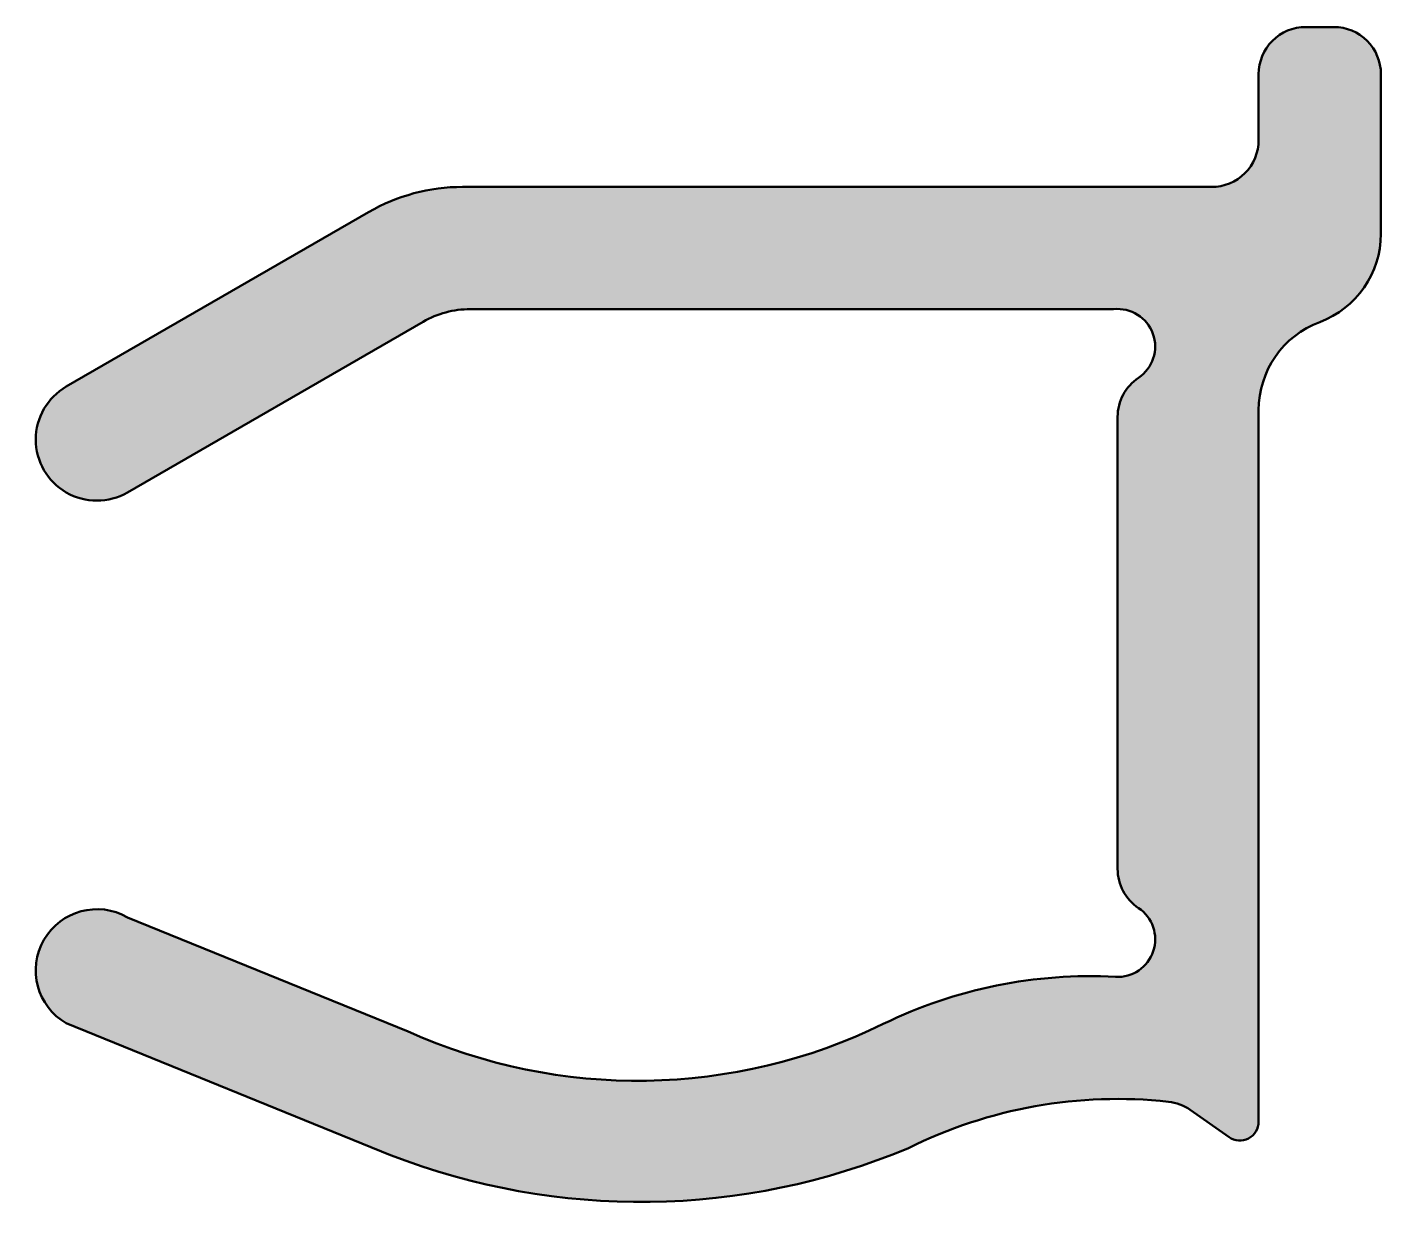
# Model space of a CAD drawing. Extents: x -11.6 to 2.8, y -1 to 11.7.
import ezdxf

# ---------------------------------------------------------------- set-up
doc = ezdxf.new("R2010")
doc.units = 0
doc.layers.add('0S-Plastic contour', color=254, linetype='Continuous', lineweight=50)
doc.layers.add('0S-Plastic hatch', color=253, linetype='Continuous', lineweight=25)

# ---------------------------------------------------------------- blocks, each defined once
blk = doc.blocks.new('224758__CF79FC0C_5890_4A41_BC20_17E16A37C180_')
at = {"layer": '0S-Plastic hatch'}
h = blk.add_hatch(color=256, dxfattribs=at)
edge = h.paths.add_edge_path()
edge.add_arc((-6.964116747081429, 7.964607238769519), 2.000000000000013, 89.99999999999982, 120.000111580232)
edge.add_line((-7.96412012014877, 9.696656098892696), (-11.17857360839843, 7.840782165527344))
edge.add_arc((-10.85356903076172, 7.277862548828125), 0.6500049771729568, 120.0002126300631, 300.0002126300631)
edge.add_line((-10.528564453125, 6.714942932128906), (-7.383681144484935, 8.53063092956256))
edge.add_ellipse((-6.883683463303531, 7.664604187011704), major_axis=(-1.000000000000013, 0), ratio=1, start_angle=270.0000000000004, end_angle=299.9998465883147, ccw=False)
edge.add_line((-6.883683463303538, 8.664604187011719), (-0.04180908203125, 8.664604187011719))
edge.add_ellipse((1.00825209666e-05, 8.266804102014634), major_axis=(-0.3999921876081251, 0), ratio=1, start_angle=123.74854893543889, end_angle=276.0012380743498, ccw=False)
edge.add_arc((0.4999999999999993, 7.518475283797021), 0.4999999999999993, 123.7485489354387, 180)
edge.add_line((0, 7.518475283797021), (0, 2.710719971517643))
edge.add_arc((0.5, 2.710719971517643), 0.5000000000000002, 180, 236.2512433155565)
edge.add_ellipse((6.7413538878e-06, 1.96239202660454), major_axis=(-0.399993317658207, 0), ratio=1, start_angle=86.8690995422267, end_angle=236.2512433155565, ccw=False)
edge.add_arc((-0.2949264790615838, -3.42954104292152), 5.000000000000007, 86.86909954222675, 116.0542872747274)
edge.add_ellipse((-5.103293524072931, 6.405410658266205), major_axis=(-5.947450324356183, 0), ratio=1, start_angle=65.78638245427459, end_angle=116.0542872747275, ccw=False)
edge.add_line((-7.542579650878903, 0.9812011718750017), (-10.52854919433593, 2.195693969726561))
edge.add_arc((-10.85355377197265, 1.632778167724609), 0.6500016735580952, 59.99961924155535, 239.9996192415553)
edge.add_line((-11.17855834960937, 1.069862365722656), (-7.73169708251953, -0.3321990966796875))
edge.add_arc((-5.069449215460088, 6.521529756402085), 7.352629658647859, 248.7719444492872, 292.7660058536919)
edge.add_ellipse((-8.16745762773e-05, -4.726986986523374), major_axis=(-4.991604906455024, 0), ratio=1, start_angle=263.7828468370288, end_angle=296.46008957629306, ccw=False)
edge.add_ellipse((0.4863455674438199, -0.2617990650679308), major_axis=(-0.499999999999997, 0), ratio=1, start_angle=235.0006126023151, end_angle=263.78284683702844, ccw=False)
edge.add_line((0.7731294064458539, 0.1477800233719611), (1.185301722785168, -0.1408195720331558))
edge.add_arc((1.300015258385982, 0.0230120633428019), 0.1999999999999998, 235.0006126023151, 360.0001152562801)
edge.add_line((1.500015258385577, 0.0230124656686476), (1.500000034208966, 7.591095289218765))
edge.add_ellipse((2.500000034086197, 7.591097300831476), major_axis=(-0.9999999998792546, 0), ratio=1, start_angle=-69.51191091568978, end_angle=0.00011525628008257627, ccw=False)
edge.add_arc((1.799959473221325, 9.46462806641116), 1.000043578753371, 290.4880890862028, 359.9988067160925)
edge.add_line((2.800003051757811, 9.464607238769535), (2.800003051757812, 11.16460418701172))
edge.add_arc((2.300261268863337, 11.16486240411724), 0.4997418496049956, 359.970395213021, 450.0296047869808)
edge.add_line((2.300003051757812, 11.66460418701172), (2, 11.66458892822265))
edge.add_arc((1.999760239583114, 11.16482868863954), 0.4997602970957472, 89.97251230121991, 180.0274876987656)
edge.add_line((1.499999999999999, 11.16458892822265), (1.499999999999999, 10.46460723876953))
edge.add_ellipse((1.000276051849614, 10.46433118691992), major_axis=(-0.4997240243970996, 0), ratio=1, start_angle=89.96834931693928, end_angle=180.0316506830582, ccw=False)
edge.add_line((1.000000000000001, 9.964607238769533), (-6.964116747081423, 9.964607238769533))
at = {"layer": '0S-Plastic contour', "color": 7}
for points in [[(2.300003051757812, 11.66460418701172), (2, 11.66458892822265)], [(1.499999999999999, 11.16458892822265), (1.499999999999999, 10.46460723876953)], [(2.800003051757811, 9.464607238769535), (2.800003051757812, 11.16460418701172)], [(1.000000000000001, 9.964607238769533), (-6.964116747081423, 9.964607238769533)], [(-7.96412012014877, 9.696656098892696), (-11.17857360839843, 7.840782165527344)], [(-6.883683463303538, 8.664604187011719), (-0.0418090820312502, 8.664604187011719)], [(-10.528564453125, 6.714942932128906), (-7.383681144484935, 8.53063092956256)], [(0, 7.518475283797021), (0, 2.710719971517643)], [(1.500015258385577, 0.0230124656686476), (1.500000034208966, 7.591095289218765)], [(-7.542579650878903, 0.9812011718750017), (-10.52854919433593, 2.195693969726561)], [(-11.17855834960937, 1.069862365722656), (-7.73169708251953, -0.3321990966796875)], [(0.7731294064458539, 0.1477800233719611), (1.185301722785168, -0.1408195720331558)]]:
    blk.add_lwpolyline(points, dxfattribs=at)
for centre, radius, start, end in [((1.999760239583114, 11.16482868863954), 0.4997602970957472, 89.97251230121991, 180.0274876987656), ((2.300261268863337, 11.16486240411724), 0.4997418496049956, 359.970395213021, 90.02960478698085), ((-6.964116747081429, 7.964607238769519), 2.000000000000013, 89.99999999999982, 120.000111580232), ((1.799959473221325, 9.46462806641116), 1.000043578753371, 290.4880890862028, 359.9988067160925), ((0.4999999999999993, 7.518475283797021), 0.4999999999999993, 123.7485489354387, 180), ((-10.85356903076172, 7.277862548828125), 0.6500049771729568, 120.0002126300631, 300.0002126300631), ((0.5, 2.710719971517643), 0.5000000000000002, 180, 236.2512433155565), ((-10.85355377197265, 1.632778167724609), 0.6500016735580952, 59.99961924155535, 239.9996192415553), ((-0.2949264790615838, -3.42954104292152), 5.000000000000007, 86.86909954222675, 116.0542872747274), ((1.300015258385982, 0.0230120633428019), 0.1999999999999998, 235.0006126023151, 0.000115256280076), ((-5.069449215460088, 6.521529756402085), 7.352629658647859, 248.7719444492872, 292.7660058536919)]:
    blk.add_arc(centre, radius, start, end, dxfattribs=at)
at = {"layer": '0S-Plastic contour', "color": 7, "extrusion": (0, 0, -1)}
for centre, radius, start, end in [((-1.000276051849614, 10.46433118691992), 0.4997240243970996, 179.9683493169418, 270.0316506830607), ((6.883683463303531, 7.664604187011704), 1.000000000000013, 60.00015341168531, 89.99999999999959), ((-1.00825209666e-05, 8.266804102014634), 0.3999921876081251, 83.99876192565017, 236.2514510645611), ((-2.500000034086197, 7.591097300831476), 0.9999999998792546, 359.9998847437199, 69.51191091568974), ((-6.7413538878e-06, 1.96239202660454), 0.399993317658207, 123.7487566844435, 273.1309004577733), ((5.103293524072931, 6.405410658266205), 5.947450324356185, 243.9457127252725, 294.2136175457254), ((8.16745762773e-05, -4.726986986523374), 4.991604906455024, 63.53991042370695, 96.21715316297123), ((-0.4863455674438199, -0.2617990650679308), 0.499999999999997, 96.21715316297156, 124.9993873976849)]:
    blk.add_arc(centre, radius, start, end, dxfattribs=at)
blk = doc.blocks.new('224758__2D90DC68_45FD_4659_A561_27D472E2525B_')
at = {"layer": '0S-Plastic contour', "color": 7}
blk.add_blockref('224758__CF79FC0C_5890_4A41_BC20_17E16A37C180_', (0, 0), dxfattribs=at)

msp = doc.modelspace()

# ---------------------------------------------------------------- block references
at = {"layer": '0S-Plastic contour', "color": 7}
msp.add_blockref('224758__2D90DC68_45FD_4659_A561_27D472E2525B_', (0, 0), dxfattribs=at)

doc.saveas('drawing.dxf')
